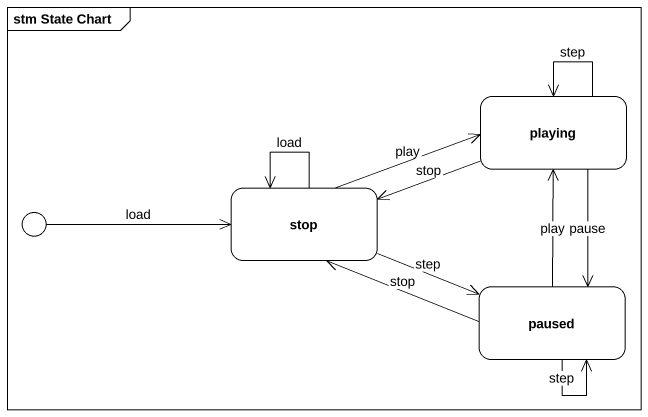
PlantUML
@startuml
mainframe stm State Chart
hide empty description
state playing
state "stop" as stop_
state entry1 <<choice>>
state paused
playing --> playing : step
playing -left-> stop_ : stop
playing --> paused : pause
stop_ -right-> playing : play
stop_ --> stop_ : load
stop_ -right-> paused : step
entry1 -right-> stop_ : load
paused -up-> playing : play
paused -left-> stop_ : stop
paused --> paused : step
@enduml
